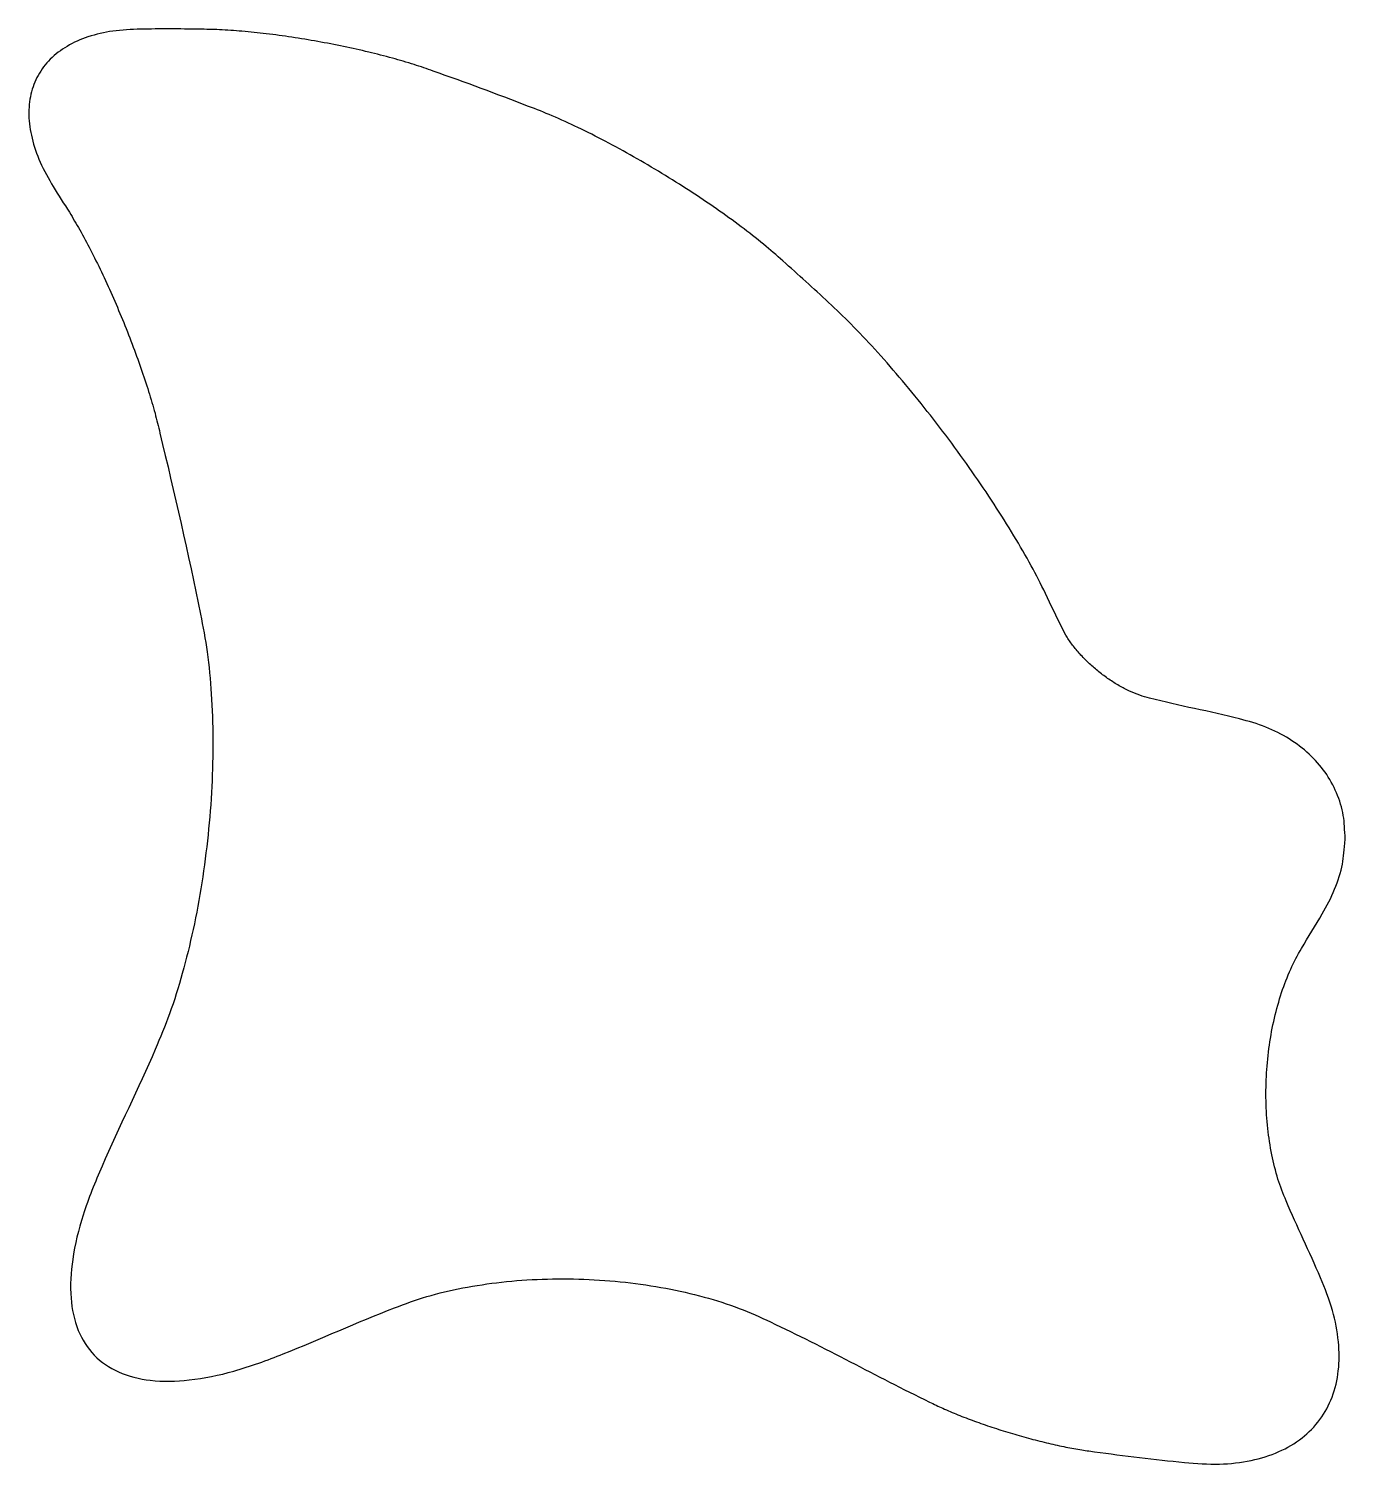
# Model space of a CAD drawing. Header units: millimetres. Extents: x 271.5 to 339.1, y -73.1 to 0.6.
import ezdxf

# ---------------------------------------------------------------- set-up
doc = ezdxf.new("R2010")
doc.units = ezdxf.units.MM
doc.layers.get('0').update_dxf_attribs({"linetype": 'CONTINUOUS'})

msp = doc.modelspace()

# ---------------------------------------------------------------- linework, layer by layer
msp.add_open_spline([(339.137, -41.034), (339.073, -41.579), (339.061, -41.922), (338.987, -42.309), (338.91, -42.715), (338.765, -43.17), (338.59, -43.595), (338.406, -44.042), (338.189, -44.455), (337.955, -44.861), (337.613, -45.455), (337.233, -46.036), (336.888, -46.635), (336.689, -46.982), (336.501, -47.336), (336.335, -47.7), (336.156, -48.091), (336.003, -48.494), (335.868, -48.903), (335.725, -49.334), (335.603, -49.772), (335.5, -50.215), (335.393, -50.673), (335.307, -51.137), (335.24, -51.603), (335.172, -52.078), (335.123, -52.556), (335.094, -53.034), (335.065, -53.513), (335.055, -53.993), (335.066, -54.472), (335.076, -54.943), (335.105, -55.414), (335.156, -55.882), (335.205, -56.334), (335.273, -56.783), (335.362, -57.229), (335.447, -57.651), (335.549, -58.07), (335.68, -58.48), (335.802, -58.861), (335.948, -59.234), (336.101, -59.604), (336.653, -60.933), (337.301, -62.218), (337.861, -63.545), (338.094, -64.097), (338.312, -64.656), (338.476, -65.231), (338.626, -65.756), (338.732, -66.296), (338.784, -66.841), (338.832, -67.337), (338.835, -67.839), (338.778, -68.335), (338.726, -68.792), (338.622, -69.245), (338.458, -69.676), (338.302, -70.087), (338.092, -70.478), (337.832, -70.832), (337.571, -71.186), (337.26, -71.503), (336.914, -71.775), (336.552, -72.059), (336.15, -72.293), (335.729, -72.48), (335.273, -72.682), (334.793, -72.828), (334.305, -72.93), (333.769, -73.043), (333.223, -73.104), (332.676, -73.116), (332.078, -73.129), (331.481, -73.084), (330.884, -73.031), (329.334, -72.891), (327.793, -72.69), (326.252, -72.483), (326.002, -72.449), (325.753, -72.416), (325.504, -72.375), (325.227, -72.331), (324.951, -72.278), (324.676, -72.221), (324.379, -72.159), (324.083, -72.093), (323.788, -72.023), (323.479, -71.949), (323.17, -71.87), (322.862, -71.786), (322.547, -71.701), (322.233, -71.611), (321.921, -71.517), (321.608, -71.423), (321.297, -71.325), (320.987, -71.222), (320.685, -71.122), (320.384, -71.017), (320.084, -70.908), (319.8, -70.804), (319.516, -70.696), (319.235, -70.583), (318.974, -70.479), (318.715, -70.371), (318.459, -70.255), (318.23, -70.152), (318.003, -70.043), (317.776, -69.932), (315.039, -68.599), (312.377, -67.115), (309.619, -65.82), (309.091, -65.572), (308.558, -65.331), (308.013, -65.121), (307.422, -64.895), (306.817, -64.706), (306.205, -64.54), (305.556, -64.364), (304.9, -64.214), (304.239, -64.09), (303.552, -63.961), (302.859, -63.86), (302.164, -63.783), (301.455, -63.705), (300.743, -63.653), (300.03, -63.626), (299.317, -63.599), (298.603, -63.598), (297.89, -63.623), (297.191, -63.647), (296.493, -63.696), (295.798, -63.774), (295.129, -63.848), (294.464, -63.948), (293.803, -64.075), (293.181, -64.195), (292.563, -64.338), (291.957, -64.52), (291.397, -64.687), (290.848, -64.886), (290.303, -65.096), (288.379, -65.835), (286.507, -66.698), (284.591, -67.457), (283.755, -67.789), (282.911, -68.1), (282.045, -68.344), (281.294, -68.555), (280.526, -68.715), (279.749, -68.799), (279.087, -68.871), (278.419, -68.888), (277.757, -68.812), (277.195, -68.748), (276.637, -68.616), (276.12, -68.383), (275.658, -68.175), (275.229, -67.886), (274.878, -67.522), (274.526, -67.158), (274.253, -66.719), (274.061, -66.251), (273.846, -65.726), (273.734, -65.164), (273.69, -64.6), (273.637, -63.936), (273.678, -63.268), (273.773, -62.61), (273.884, -61.836), (274.07, -61.074), (274.308, -60.331), (274.582, -59.474), (274.924, -58.642), (275.283, -57.818), (276.161, -55.803), (277.141, -53.838), (278.012, -51.821), (278.273, -51.218), (278.524, -50.609), (278.748, -49.991), (278.995, -49.311), (279.208, -48.619), (279.402, -47.922), (279.61, -47.174), (279.795, -46.421), (279.959, -45.663), (280.13, -44.871), (280.277, -44.073), (280.403, -43.272), (280.532, -42.453), (280.64, -41.63), (280.725, -40.806), (280.811, -39.981), (280.875, -39.154), (280.917, -38.326), (280.958, -37.516), (280.978, -36.705), (280.973, -35.894), (280.969, -35.119), (280.942, -34.344), (280.893, -33.57), (280.847, -32.847), (280.78, -32.126), (280.678, -31.41), (280.585, -30.759), (280.461, -30.113), (280.334, -29.468), (279.716, -26.351), (278.995, -23.259), (278.254, -20.17), (278.172, -19.832), (278.091, -19.493), (278.001, -19.156), (277.9, -18.781), (277.789, -18.408), (277.673, -18.038), (277.547, -17.637), (277.416, -17.238), (277.278, -16.842), (277.134, -16.425), (276.983, -16.01), (276.827, -15.598), (276.666, -15.175), (276.5, -14.755), (276.329, -14.337), (276.157, -13.918), (275.98, -13.503), (275.797, -13.089), (275.619, -12.686), (275.435, -12.285), (275.245, -11.887), (275.064, -11.508), (274.878, -11.131), (274.686, -10.758), (274.508, -10.413), (274.324, -10.07), (274.133, -9.732), (273.962, -9.428), (273.784, -9.129), (273.601, -8.832), (273.329, -8.392), (273.045, -7.959), (272.778, -7.516), (272.531, -7.107), (272.298, -6.688), (272.105, -6.251), (271.928, -5.854), (271.785, -5.441), (271.683, -5.017), (271.59, -4.633), (271.532, -4.24), (271.522, -3.845), (271.514, -3.482), (271.546, -3.117), (271.628, -2.763), (271.706, -2.427), (271.829, -2.101), (271.997, -1.799), (272.164, -1.497), (272.375, -1.219), (272.619, -0.975), (272.876, -0.717), (273.168, -0.497), (273.481, -0.312), (273.821, -0.111), (274.185, 0.048), (274.559, 0.174), (274.972, 0.312), (275.399, 0.41), (275.829, 0.47), (276.302, 0.536), (276.781, 0.557), (277.259, 0.569), (278.262, 0.596), (279.263, 0.585), (280.265, 0.569), (280.613, 0.564), (280.961, 0.558), (281.308, 0.543), (281.695, 0.526), (282.082, 0.498), (282.468, 0.464), (282.886, 0.428), (283.302, 0.384), (283.718, 0.335), (284.155, 0.283), (284.591, 0.224), (285.026, 0.158), (285.472, 0.092), (285.917, 0.018), (286.36, -0.061), (286.804, -0.14), (287.247, -0.226), (287.688, -0.318), (288.119, -0.408), (288.548, -0.503), (288.976, -0.606), (289.383, -0.704), (289.789, -0.808), (290.193, -0.918), (290.567, -1.02), (290.94, -1.128), (291.309, -1.246), (291.64, -1.353), (291.968, -1.467), (292.296, -1.583), (293.935, -2.161), (295.566, -2.763), (297.186, -3.391), (297.593, -3.548), (297.999, -3.707), (298.4, -3.878), (298.846, -4.067), (299.287, -4.271), (299.725, -4.481), (300.197, -4.709), (300.665, -4.944), (301.13, -5.187), (301.617, -5.443), (302.1, -5.707), (302.579, -5.978), (303.069, -6.256), (303.555, -6.541), (304.037, -6.834), (304.519, -7.127), (304.996, -7.427), (305.469, -7.734), (305.93, -8.035), (306.387, -8.342), (306.838, -8.657), (307.268, -8.957), (307.692, -9.264), (308.111, -9.578), (308.5, -9.87), (308.884, -10.168), (309.258, -10.477), (309.594, -10.754), (309.922, -11.041), (310.249, -11.329), (311.041, -12.03), (311.823, -12.741), (312.595, -13.463), (312.983, -13.826), (313.368, -14.192), (313.744, -14.568), (314.162, -14.987), (314.568, -15.418), (314.966, -15.856), (315.396, -16.329), (315.818, -16.809), (316.231, -17.296), (316.666, -17.807), (317.091, -18.326), (317.509, -18.852), (317.936, -19.39), (318.355, -19.934), (318.766, -20.485), (319.177, -21.036), (319.579, -21.594), (319.973, -22.157), (320.357, -22.707), (320.733, -23.263), (321.1, -23.825), (321.448, -24.36), (321.789, -24.901), (322.118, -25.449), (322.424, -25.956), (322.72, -26.468), (323.004, -26.988), (323.258, -27.454), (323.503, -27.926), (323.734, -28.404), (324.023, -29.001), (324.293, -29.607), (324.597, -30.196), (324.677, -30.351), (324.759, -30.505), (324.851, -30.654), (324.95, -30.814), (325.06, -30.968), (325.176, -31.118), (325.298, -31.276), (325.427, -31.429), (325.562, -31.577), (325.703, -31.73), (325.849, -31.878), (326.002, -32.02), (326.157, -32.164), (326.317, -32.303), (326.483, -32.435), (326.648, -32.567), (326.819, -32.694), (326.994, -32.813), (327.166, -32.93), (327.342, -33.041), (327.522, -33.144), (327.696, -33.243), (327.874, -33.336), (328.055, -33.42), (328.226, -33.5), (328.401, -33.574), (328.579, -33.635), (328.744, -33.691), (328.913, -33.738), (329.082, -33.782), (330.613, -34.186), (332.173, -34.451), (333.706, -34.849), (334.164, -34.968), (334.619, -35.099), (335.058, -35.273), (335.476, -35.438), (335.878, -35.642), (336.259, -35.881), (336.623, -36.108), (336.966, -36.367), (337.28, -36.659), (337.583, -36.94), (337.858, -37.252), (338.096, -37.587), (338.328, -37.915), (338.524, -38.265), (338.686, -38.644), (338.847, -39.022), (338.974, -39.43), (339.036, -39.802), (339.099, -40.183), (339.095, -40.527), (339.137, -41.034)], degree=3, knots=[0, 0, 0, 0, 1.283481, 1.283481, 1.283481, 2.629744, 2.629744, 2.629744, 4.046258, 4.046258, 4.046258, 6.115953, 6.115953, 6.115953, 7.315996, 7.315996, 7.315996, 8.606429, 8.606429, 8.606429, 9.96904, 9.96904, 9.96904, 11.381782, 11.381782, 11.381782, 12.820178, 12.820178, 12.820178, 14.258573, 14.258573, 14.258573, 15.671315, 15.671315, 15.671315, 17.033926, 17.033926, 17.033926, 18.324358, 18.324358, 18.324358, 19.524399, 19.524399, 19.524399, 23.841403, 23.841403, 23.841403, 25.635596, 25.635596, 25.635596, 27.274426, 27.274426, 27.274426, 28.768434, 28.768434, 28.768434, 30.147716, 30.147716, 30.147716, 31.462678, 31.462678, 31.462678, 32.77764, 32.77764, 32.77764, 34.156922, 34.156922, 34.156922, 35.650932, 35.650932, 35.650932, 37.289761, 37.289761, 37.289761, 39.083954, 39.083954, 39.083954, 43.748511, 43.748511, 43.748511, 44.50373, 44.50373, 44.50373, 45.345982, 45.345982, 45.345982, 46.255737, 46.255737, 46.255737, 47.211552, 47.211552, 47.211552, 48.190712, 48.190712, 48.190712, 49.169873, 49.169873, 49.169873, 50.125686, 50.125686, 50.125686, 51.03544, 51.03544, 51.03544, 51.877692, 51.877692, 51.877692, 52.632912, 52.632912, 52.632912, 61.767865, 61.767865, 61.767865, 63.519115, 63.519115, 63.519115, 65.418516, 65.418516, 65.418516, 67.435393, 67.435393, 67.435393, 69.533502, 69.533502, 69.533502, 71.673079, 71.673079, 71.673079, 73.812656, 73.812656, 73.812656, 75.910763, 75.910763, 75.910763, 77.927641, 77.927641, 77.927641, 79.827042, 79.827042, 79.827042, 81.578292, 81.578292, 81.578292, 87.759237, 87.759237, 87.759237, 90.454734, 90.454734, 90.454734, 92.796233, 92.796233, 92.796233, 94.78767, 94.78767, 94.78767, 96.479948, 96.479948, 96.479948, 97.991386, 97.991386, 97.991386, 99.502823, 99.502823, 99.502823, 101.195101, 101.195101, 101.195101, 103.186537, 103.186537, 103.186537, 105.528035, 105.528035, 105.528035, 108.223532, 108.223532, 108.223532, 114.811434, 114.811434, 114.811434, 116.783874, 116.783874, 116.783874, 118.954501, 118.954501, 118.954501, 121.280463, 121.280463, 121.280463, 123.713068, 123.713068, 123.713068, 126.199906, 126.199906, 126.199906, 128.686743, 128.686743, 128.686743, 131.119347, 131.119347, 131.119347, 133.445309, 133.445309, 133.445309, 135.615937, 135.615937, 135.615937, 137.588376, 137.588376, 137.588376, 147.115559, 147.115559, 147.115559, 148.160566, 148.160566, 148.160566, 149.326376, 149.326376, 149.326376, 150.585864, 150.585864, 150.585864, 151.909258, 151.909258, 151.909258, 153.265043, 153.265043, 153.265043, 154.620828, 154.620828, 154.620828, 155.944223, 155.944223, 155.944223, 157.203711, 157.203711, 157.203711, 158.369524, 158.369524, 158.369524, 159.414527, 159.414527, 159.414527, 160.966906, 160.966906, 160.966906, 162.399803, 162.399803, 162.399803, 163.703661, 163.703661, 163.703661, 164.886724, 164.886724, 164.886724, 165.973636, 165.973636, 165.973636, 167.006413, 167.006413, 167.006413, 168.039191, 168.039191, 168.039191, 169.126105, 169.126105, 169.126105, 170.309164, 170.309164, 170.309164, 171.613022, 171.613022, 171.613022, 173.045919, 173.045919, 173.045919, 176.052347, 176.052347, 176.052347, 177.095546, 177.095546, 177.095546, 178.258786, 178.258786, 178.258786, 179.515144, 179.515144, 179.515144, 180.835043, 180.835043, 180.835043, 182.187152, 182.187152, 182.187152, 183.539259, 183.539259, 183.539259, 184.859157, 184.859157, 184.859157, 186.115517, 186.115517, 186.115517, 187.278757, 187.278757, 187.278757, 188.321951, 188.321951, 188.321951, 193.535503, 193.535503, 193.535503, 194.842841, 194.842841, 194.842841, 196.299183, 196.299183, 196.299183, 197.871196, 197.871196, 197.871196, 199.522173, 199.522173, 199.522173, 201.213187, 201.213187, 201.213187, 202.9042, 202.9042, 202.9042, 204.555178, 204.555178, 204.555178, 206.12719, 206.12719, 206.12719, 207.583532, 207.583532, 207.583532, 208.890871, 208.890871, 208.890871, 212.062213, 212.062213, 212.062213, 213.656173, 213.656173, 213.656173, 215.431802, 215.431802, 215.431802, 217.348462, 217.348462, 217.348462, 219.361398, 219.361398, 219.361398, 221.42315, 221.42315, 221.42315, 223.4849, 223.4849, 223.4849, 225.497837, 225.497837, 225.497837, 227.414496, 227.414496, 227.414496, 229.190126, 229.190126, 229.190126, 230.784084, 230.784084, 230.784084, 232.772429, 232.772429, 232.772429, 233.296106, 233.296106, 233.296106, 233.862425, 233.862425, 233.862425, 234.462634, 234.462634, 234.462634, 235.086314, 235.086314, 235.086314, 235.721986, 235.721986, 235.721986, 236.357656, 236.357656, 236.357656, 236.981336, 236.981336, 236.981336, 237.581547, 237.581547, 237.581547, 238.147865, 238.147865, 238.147865, 238.671544, 238.671544, 238.671544, 243.417674, 243.417674, 243.417674, 244.834189, 244.834189, 244.834189, 246.180451, 246.180451, 246.180451, 247.463934, 247.463934, 247.463934, 248.699801, 248.699801, 248.699801, 249.909886, 249.909886, 249.909886, 251.119971, 251.119971, 251.119971, 252.355839, 252.355839, 252.355839, 252.355839])

doc.saveas('drawing.dxf')
